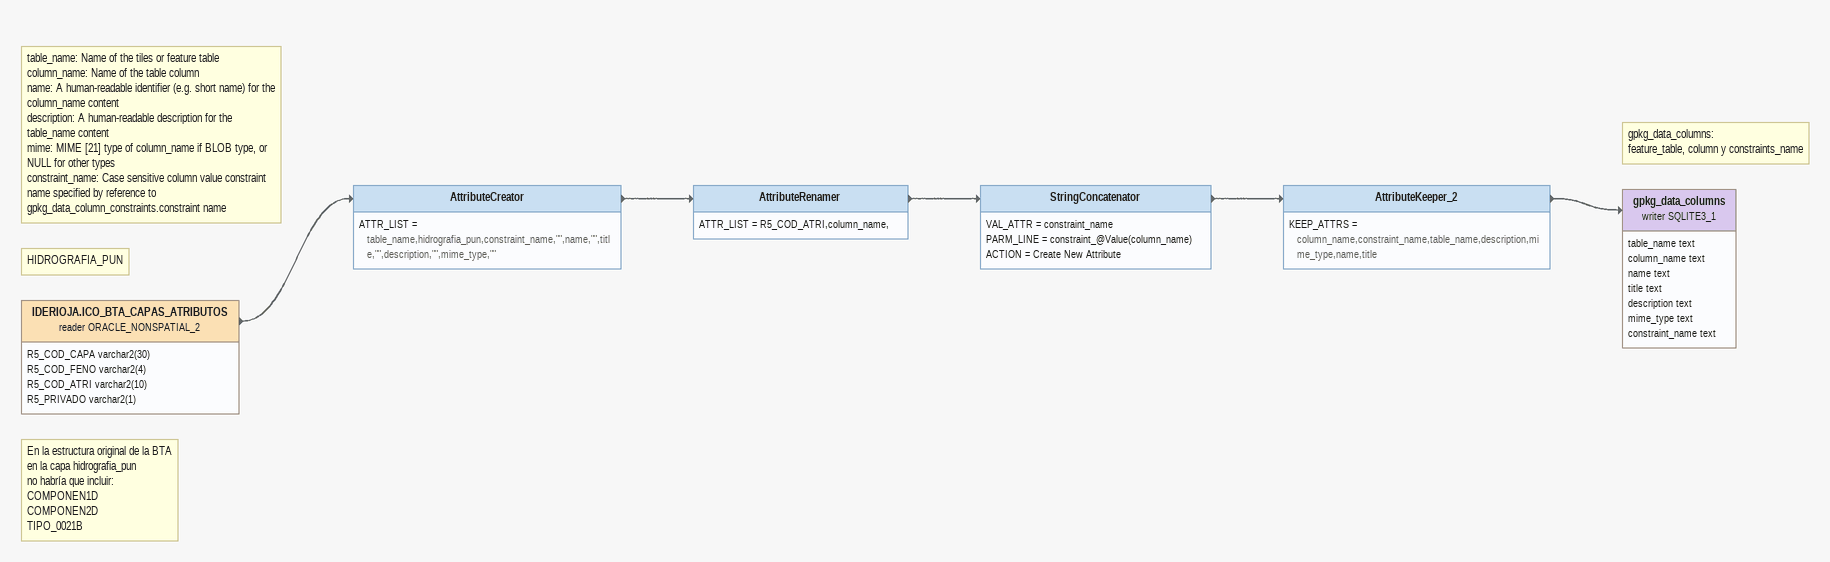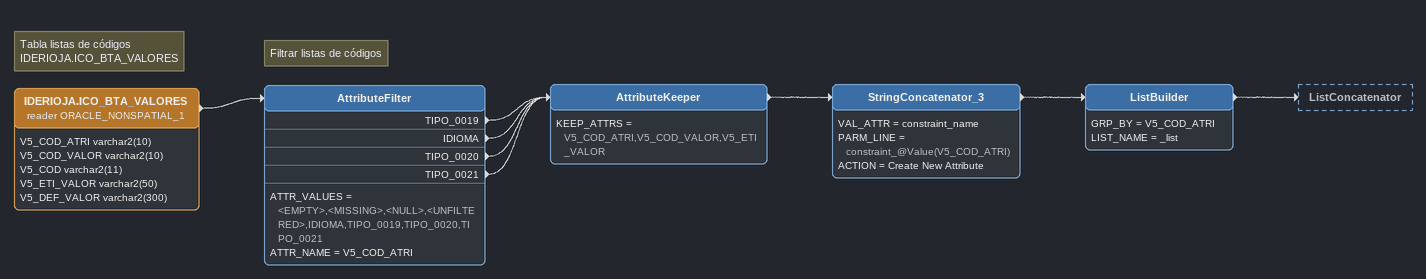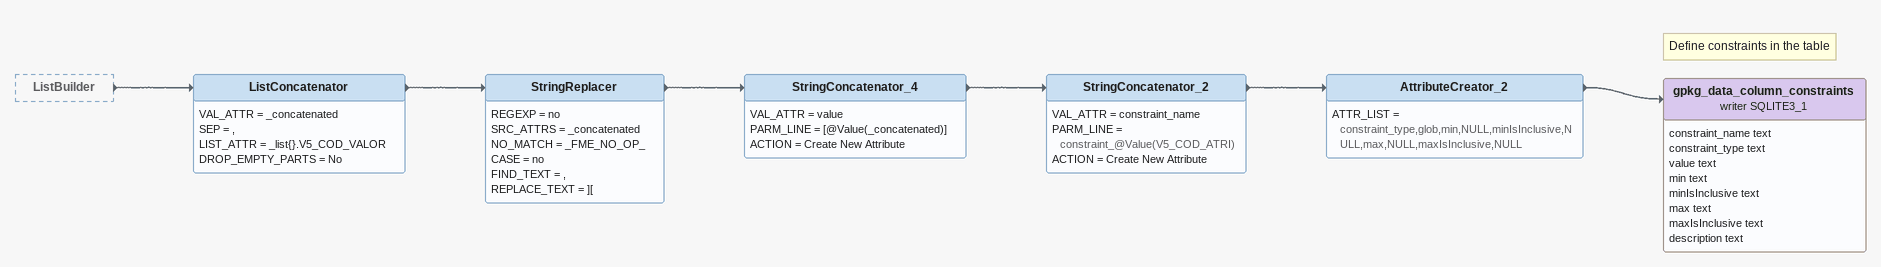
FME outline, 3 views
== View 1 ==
Note: HIDROGRAFIA_PUN
Note: En la estructura original de la BTA / en la capa hidrografia_pun / no habría que incluir: / COMPONEN1D / COMPONEN2D / TIPO_0021B
IDERIOJA.ICO_BTA_CAPAS_ATRIBUTOS (reader ORACLE_NONSPATIAL_2)
    attributes: R5_COD_CAPA varchar2(30), R5_COD_FENO varchar2(4), R5_COD_ATRI varchar2(10), R5_PRIVADO varchar2(1)
    -> AttributeCreator
Note: table_name: Name of the tiles or feature table / column_name: Name of the table column / name: A human-readable identifier (e.g. short name) for the column_name content / description: A human-readable description for the table_name content / mime: MIME [21] type of column_name if BLOB type, or NULL for other types / constraint_name: Case sensitive column value constraint name specified by reference to gpkg_data_column_constraints.constraint name
AttributeCreator
    ATTR_LIST = table_name,hidrografia_pun,constraint_name,"",name,"",title,"",description,"",mime_type,""
    -> AttributeRenamer
AttributeRenamer
    ATTR_LIST = R5_COD_ATRI,column_name,
    -> StringConcatenator
StringConcatenator
    VAL_ATTR = constraint_name
    PARM_LINE = constraint_@Value(column_name)
    ACTION = Create New Attribute
    -> AttributeKeeper_2
AttributeKeeper_2
    KEEP_ATTRS = column_name,constraint_name,table_name,description,mime_type,name,title
    -> gpkg_data_columns (writer SQLITE3_1)
Note: gpkg_data_columns: / feature_table, column y constraints_name
gpkg_data_columns (writer SQLITE3_1)
    attributes: table_name text, column_name text, name text, title text, description text, mime_type text, constraint_name text

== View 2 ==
Note: Tabla listas de códigos / IDERIOJA.ICO_BTA_VALORES
IDERIOJA.ICO_BTA_VALORES (reader ORACLE_NONSPATIAL_1)
    attributes: V5_COD_ATRI varchar2(10), V5_COD_VALOR varchar2(10), V5_COD varchar2(11), V5_ETI_VALOR varchar2(50), V5_DEF_VALOR varchar2(300)
    -> AttributeFilter
Note: Filtrar listas de códigos
AttributeFilter
    ATTR_VALUES = <EMPTY>,<MISSING>,<NULL>,<UNFILTERED>,IDIOMA,TIPO_0019,TIPO_0020,TIPO_0021
    ATTR_NAME = V5_COD_ATRI
    TIPO_0019 -> AttributeKeeper
    IDIOMA -> AttributeKeeper
    TIPO_0020 -> AttributeKeeper
    TIPO_0021 -> AttributeKeeper
AttributeKeeper
    KEEP_ATTRS = V5_COD_ATRI,V5_COD_VALOR,V5_ETI_VALOR
    -> StringConcatenator_3
StringConcatenator_3
    VAL_ATTR = constraint_name
    PARM_LINE = constraint_@Value(V5_COD_ATRI)
    ACTION = Create New Attribute
    -> ListBuilder
ListBuilder
    GRP_BY = V5_COD_ATRI
    LIST_NAME = _list
    -> ListConcatenator

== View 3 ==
ListBuilder [outside]
    -> ListConcatenator
ListConcatenator
    VAL_ATTR = _concatenated
    SEP = ,
    LIST_ATTR = _list{}.V5_COD_VALOR
    DROP_EMPTY_PARTS = No
    -> StringReplacer
StringReplacer
    REGEXP = no
    SRC_ATTRS = _concatenated
    NO_MATCH = _FME_NO_OP_
    CASE = no
    FIND_TEXT = ,
    REPLACE_TEXT = ][
    -> StringConcatenator_4
StringConcatenator_4
    VAL_ATTR = value
    PARM_LINE = [@Value(_concatenated)]
    ACTION = Create New Attribute
    -> StringConcatenator_2
StringConcatenator_2
    VAL_ATTR = constraint_name
    PARM_LINE = constraint_@Value(V5_COD_ATRI)
    ACTION = Create New Attribute
    -> AttributeCreator_2
AttributeCreator_2
    ATTR_LIST = constraint_type,glob,min,NULL,minIsInclusive,NULL,max,NULL,maxIsInclusive,NULL
    -> gpkg_data_column_constraints (writer SQLITE3_1)
Note: Define constraints in the table
gpkg_data_column_constraints (writer SQLITE3_1)
    attributes: constraint_name text, constraint_type text, value text, min text, minIsInclusive text, max text, maxIsInclusive text, description text
